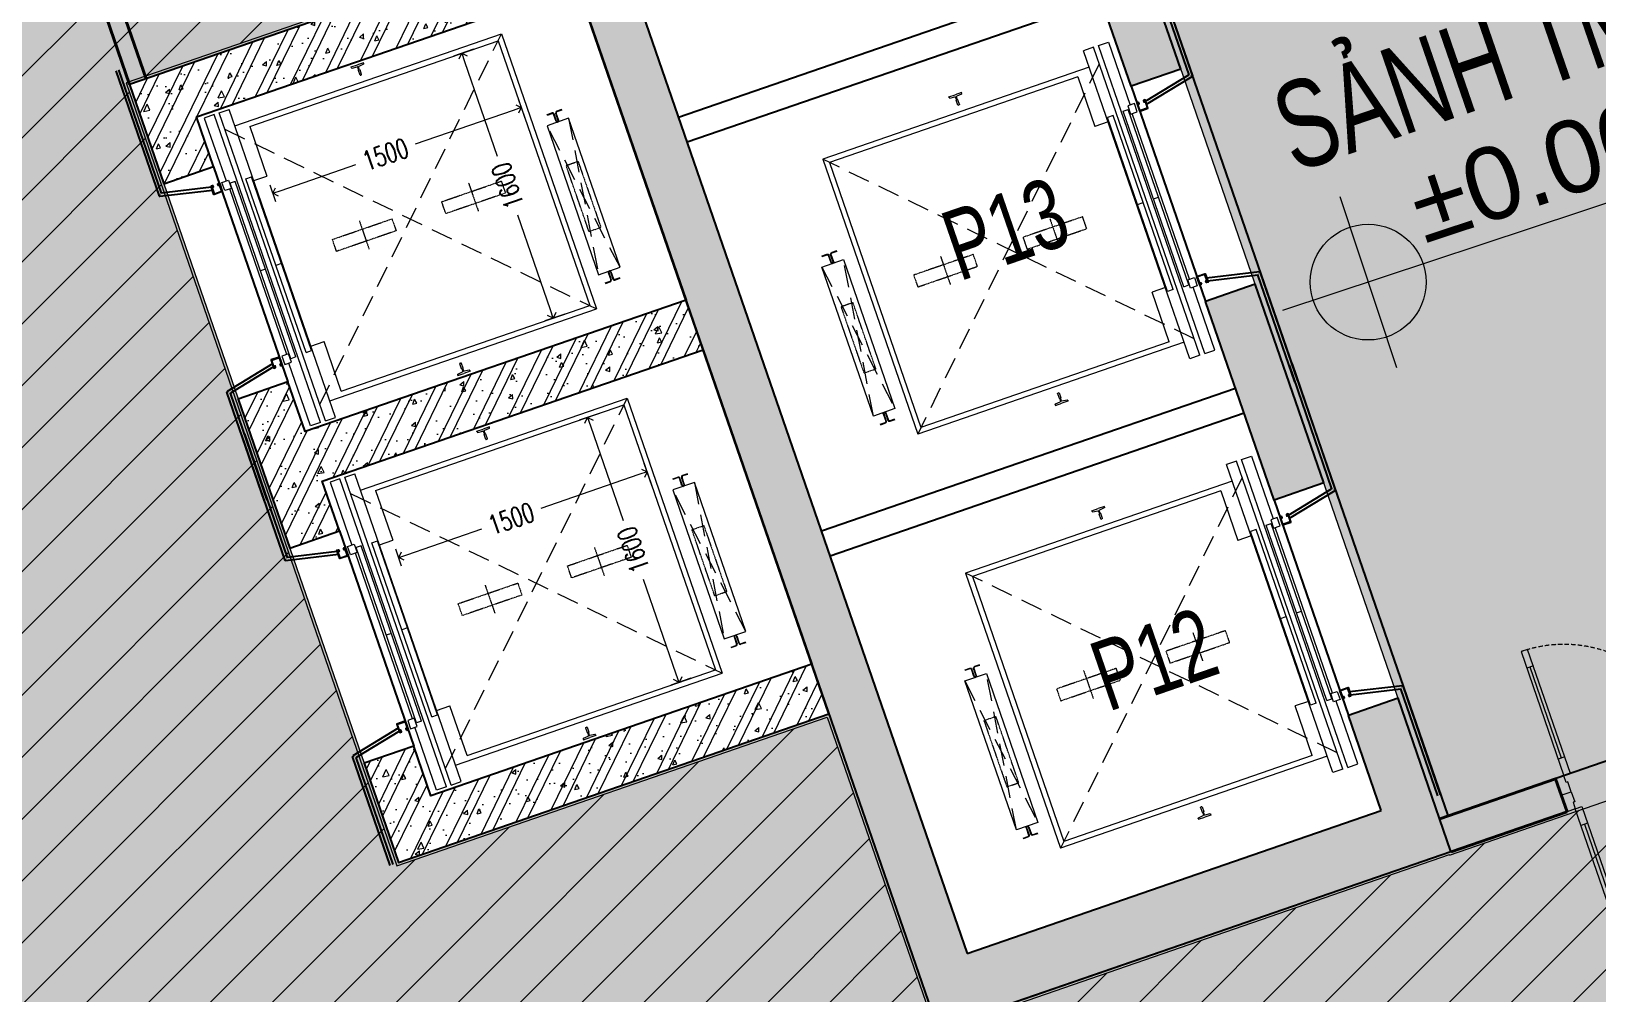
# Model space of a CAD drawing. Header units: millimetres. Extents: x -11451263 to 11578383104, y -507 to 1450429.
# Drawn here: x 11420251 to 11429186, y 1050899 to 1056389 of the extents above; entities that cross this region are included whole.
import ezdxf
from ezdxf.enums import TextEntityAlignment as Align

# ---------------------------------------------------------------- set-up
doc = ezdxf.new("R2010")
doc.units = ezdxf.units.MM
doc.header["$MEASUREMENT"] = 0
for name, pattern in [('DASH2-1', [3, 2, -1]), ('xref.asix of  podium$0$xref.asix of  podium$0$Xref_ST_MBDV Cot vach 30.7.2022$0$CENTERX2', [4, 2.5, -0.5, 0.5, -0.5]), ('xref.asix of  podium$0$xref.asix of  podium$0$Xref_ST_MBDV Cot vach 30.7.2022$0$HIDDEN', [0.375, 0.25, -0.125]), ('xref.asix of  podium$0$xref.asix of  podium$0$Xref_ST_MBDV Cot vach 30.7.2022$0$PHANTOMX2', [5, 2.5, -0.5, 0.5, -0.5, 0.5, -0.5]), ('Xref_ST_MBDV Cot vach 30.7.2022$0$CENTERX2', [4, 2.5, -0.5, 0.5, -0.5]), ('Xref_ST_MBDV Cot vach 30.7.2022$0$HIDDEN', [0.375, 0.25, -0.125]), ('Xref_ST_MBDV Cot vach 30.7.2022$0$HIDDEN2', [0.1875, 0.125, -0.0625]), ('Xref_ST_MBDV Cot vach 30.7.2022$0$PHANTOMX2', [5, 2.5, -0.5, 0.5, -0.5, 0.5, -0.5])]:
    doc.linetypes.add(name, pattern=pattern)
doc.layers.get('0').update_dxf_attribs({"linetype": 'CONTINUOUS', "lineweight": 13})
doc.layers.get('Defpoints').update_dxf_attribs({"color": 5, "linetype": 'CONTINUOUS', "lineweight": 13})
for name, color, linetype, lineweight in [('CUA', 37, 'CONTINUOUS', 13), ('DO DIEN TICH THONG THUY', 141, 'CONTINUOUS', 13), ('KT-Chu viet', 255, 'CONTINUOUS', 20), ('KT-Ghi chu', 26, 'CONTINUOUS', 15), ('KT-Kich thuoc', 159, 'CONTINUOUS', 18), ('KT-Net cat', 1, 'CONTINUOUS', 40), ('KT-Net thay', 7, 'CONTINUOUS', 25), ('KT-Net to mau', 159, 'CONTINUOUS', 18), ('KT-Vat lieu', 250, 'CONTINUOUS', 9), ('xref.asix of  podium$0$xref.asix of  podium$0$Xref_ST_MBDV Cot vach 30.7.2022$0$KT-Noi that', 36, 'CONTINUOUS', 9), ('Xref_ST_MBDV Cot vach 30.7.2022$0$KT-Noi that', 36, 'CONTINUOUS', 9)]:
    doc.layers.add(name, color=color, linetype=linetype, lineweight=lineweight)
for name, color, linetype in [('KT-Net cot vach', 6, 'CONTINUOUS'), ('KT-Text', 7, 'CONTINUOUS'), ('TNG', 50, 'CONTINUOUS'), ('xref.asix of  podium$0$xref.asix of  podium$0$Xref_ST_MBDV Cot vach 30.7.2022$0$KT-Net manh', 139, 'CONTINUOUS'), ('Xref_ST_MBDV Cot vach 30.7.2022$0$KT-Net manh', 139, 'CONTINUOUS')]:
    doc.layers.add(name, color=color, linetype=linetype)
doc.styles.add('font unicode ccu', font='arial.ttf')
doc.styles.add('Xref_ST_MBDV Cot vach 30.7.2022$0$Arial', font='arial.ttf', dxfattribs={"width": 0.7})
doc.styles.add('Xref_ST_MBDV Cot vach 30.7.2022$0$DIM', font='vnsimli.shx', dxfattribs={"width": 0.7})
doc.dimstyles.new('Xref_ST_MBDV Cot vach 30.7.2022$0$CCU 1-100 A1', dxfattribs={"dimscale": 100, "dimtxt": 2.2, "dimasz": 1, "dimexe": 1, "dimexo": 0, "dimgap": 1, "dimtad": 1, "dimdec": 0, "dimdsep": 46, "dimtxsty": 'Xref_ST_MBDV Cot vach 30.7.2022$0$DIM', "dimblk1": 'Xref_ST_MBDV Cot vach 30.7.2022$0$_ARCHTICK', "dimblk2": 'Xref_ST_MBDV Cot vach 30.7.2022$0$_ARCHTICK', "dimsah": 1, "dimcen": 0, "dimdle": 1, "dimclrd": 256, "dimclre": 256, "dimclrt": 31, "dimadec": 0, "dimazin": 0, "dimtfac": 1, "dimtdec": 0, "dimtix": 1, "dimtmove": 2, "dimatfit": 3, "dimldrblk": 'Xref_ST_MBDV Cot vach 30.7.2022$0$_ARCHTICK', "dimfxl": 0, "dimtolj": 1, "dimarcsym": 0})

# ---------------------------------------------------------------- blocks, each defined once
blk = doc.blocks.new('Xref_ST_MBDV Cot vach 30.7.2022$0$_Open90')
at = {"color": 0, "linetype": 'ByBlock', "lineweight": -2}
for p, q in [((0, 0), (-1, 0)), ((-0.5, 0.5), (0, 0)), ((0, 0), (-0.5, -0.5))]:
    blk.add_line(p, q, dxfattribs=at)
blk = doc.blocks.new('*D27')
at = {"layer": 'Defpoints', "color": 5, "transparency": 16777216}
for p, q in [((-2230, 1494.3), (-2230, 1595.8)), ((-2180, 1545.8), (-1728.4, 1545.8)), ((-780, 1545.8), (-1371.8, 1545.8)), ((-730, 1457.2), (-730, 1595.8))]:
    blk.add_line(p, q, dxfattribs=at)
at = {"layer": 'Defpoints', "color": 0, "transparency": 16777216}
for p in [(-2230, 1545.8), (-2230, 1494.3), (-730, 1457.2)]:
    blk.add_point(p, dxfattribs=at)
at = {"layer": 'Defpoints', "color": 5, "transparency": 16777216, "xscale": 50, "yscale": 50, "zscale": 50, "rotation": 180}
blk.add_blockref('Xref_ST_MBDV Cot vach 30.7.2022$0$_Open90', (-2230, 1545.8), dxfattribs=at)
at = {"layer": 'Defpoints', "color": 5, "transparency": 16777216, "xscale": 50, "yscale": 50, "zscale": 50}
blk.add_blockref('Xref_ST_MBDV Cot vach 30.7.2022$0$_Open90', (-730, 1545.8), dxfattribs=at)
at = {"layer": 'Defpoints', "color": 5, "transparency": 16777216, "insert": (-1550.1, 1545.8), "char_height": 110, "attachment_point": 5, "style": 'Xref_ST_MBDV Cot vach 30.7.2022$0$DIM'}
blk.add_mtext('\\A1;1500', dxfattribs=at)
blk = doc.blocks.new('Xref_ST_MBDV Cot vach 30.7.2022$0$_ARCHTICK')
at = {"color": 0, "linetype": 'ByBlock', "const_width": 0.15}
blk.add_lwpolyline([(-0.5, -0.5), (0.5, 0.5)], dxfattribs=at)
blk = doc.blocks.new('*D28')
at = {"layer": 'Defpoints', "color": 5, "transparency": 16777216}
for p, q in [((-879.1, 1950), (-1000.2, 1950)), ((-950.2, 1900), (-950.2, 1328.3)), ((-950.2, 400), (-950.2, 971.7)), ((-879.1, 350), (-1000.2, 350))]:
    blk.add_line(p, q, dxfattribs=at)
at = {"layer": 'Defpoints', "color": 0, "transparency": 16777216}
for p in [(-879.1, 1950), (-950.2, 350), (-879.1, 350)]:
    blk.add_point(p, dxfattribs=at)
at = {"layer": 'Defpoints', "color": 5, "transparency": 16777216, "xscale": 50, "yscale": 50, "zscale": 50}
for p, rotation in [((-950.2, 1950), 90), ((-950.2, 350), 270)]:
    blk.add_blockref('Xref_ST_MBDV Cot vach 30.7.2022$0$_Open90', p, dxfattribs=dict(at, rotation=rotation))
at = {"layer": 'Defpoints', "color": 5, "transparency": 16777216, "insert": (-950.2, 1150), "char_height": 110, "attachment_point": 5, "rotation": 90, "style": 'Xref_ST_MBDV Cot vach 30.7.2022$0$DIM'}
blk.add_mtext('\\A1;1600', dxfattribs=at)
blk = doc.blocks.new('CAODOSAN')
at = {"layer": 'KT-Ghi chu'}
h = blk.add_hatch(color=256, dxfattribs=at)
edge = h.paths.add_edge_path()
edge.add_ellipse((285.7, 0), major_axis=(129.9, 129.9), ratio=1, start_angle=45, end_angle=135)
edge.add_line((102, 0), (285.7, 0))
edge.add_line((285.7, 0), (285.7, 183.7))
h = blk.add_hatch(color=256, dxfattribs=at)
edge = h.paths.add_edge_path()
edge.add_ellipse((285.7, 0), major_axis=(129.9, 129.9), ratio=1, start_angle=225, end_angle=315)
edge.add_line((469.3, 0), (285.7, 0))
edge.add_line((285.7, 0), (285.7, -183.7))
for p, q in [((285.7, 285.7), (285.7, -285.7)), ((1407, 0), (0, 0))]:
    blk.add_line(p, q, dxfattribs=at)
blk.add_circle((285.7, 0), 183.7, dxfattribs=at)
at = {"style": 'font unicode ccu'}
for tag, p in [('FL', (493.5, 59.4)), ('SL', (489.8, -291.6))]:
    blk.add_attdef(tag, p, '', height=230, dxfattribs=at)
blk = doc.blocks.new('xref.asix of  podium$0$xref.asix of  podium$0$Xref_ST_MBDV Cot vach 30.7.2022$0$TM 1000kg')
at = {"layer": 'xref.asix of  podium$0$xref.asix of  podium$0$Xref_ST_MBDV Cot vach 30.7.2022$0$KT-Net manh'}
for p, q in [((-2850, 2500), (-2850, 1742.2)), ((-2832, 2500), (-2832, 1754.4)), ((-2500, 1800), (-2500, 500)), ((-2850, 1742.2), (-2847, 1742.2)), ((-2847, 1742.2), (-2847, 1739.2)), ((-2550, 1674.2), (-2847, 1739.2)), ((-2550, 1692.7), (-2832, 1754.4)), ((-2550, 625.8), (-2847, 560.8)), ((-2850, 557.8), (-2847, 557.8)), ((-2850, -100), (-2850, 557.8)), ((-2847, 557.8), (-2847, 560.8)), ((-2550, 607.3), (-2832, 545.6)), ((-2832, -100), (-2832, 545.6))]:
    blk.add_line(p, q, dxfattribs=at)
at = {"layer": 'xref.asix of  podium$0$xref.asix of  podium$0$Xref_ST_MBDV Cot vach 30.7.2022$0$KT-Net manh', "const_width": 2}
for points in [[(-2847, 1742.2), (-2832, 1754.4)], [(-2847, 557.8), (-2832, 545.6)]]:
    blk.add_lwpolyline(points, dxfattribs=at)
at = {"layer": 'xref.asix of  podium$0$xref.asix of  podium$0$Xref_ST_MBDV Cot vach 30.7.2022$0$KT-Net manh', "ltscale": 2}
for points in [[(-2510, 1700), (-2500, 1700), (-2500, 1650), (-2550, 1650), (-2550, 1700), (-2540, 1700), (-2540, 1690), (-2541.6, 1690), (-2541.6, 1698.4), (-2548.4, 1698.4), (-2548.4, 1651.6), (-2501.6, 1651.6), (-2501.6, 1698.4), (-2508.4, 1698.4), (-2508.4, 1690), (-2510, 1690)], [(-2510, 600), (-2500, 600), (-2500, 650), (-2550, 650), (-2550, 600), (-2540, 600), (-2540, 610), (-2541.6, 610), (-2541.6, 601.6), (-2548.4, 601.6), (-2548.4, 648.4), (-2501.6, 648.4), (-2501.6, 601.6), (-2508.4, 601.6), (-2508.4, 610), (-2510, 610)]]:
    blk.add_lwpolyline(points, close=True, dxfattribs=at)
at = {"layer": 'xref.asix of  podium$0$xref.asix of  podium$0$Xref_ST_MBDV Cot vach 30.7.2022$0$KT-Noi that', "linetype": 'Continuous', "ltscale": 2}
for p, q in [((-2460, 2080), (-2460, 1700)), ((-2400, 2080), (-2460, 2080)), ((-2400, 220), (-2400, 2080)), ((-2370, 220), (-2370, 2080)), ((-2370, 2080), (-2310, 2080)), ((-2310, 220), (-2310, 2080)), ((-2310, 1981), (-700, 1981)), ((-700, 1981), (-700, 319)), ((-2230, 1950), (-730, 1950)), ((-2230, 1950), (-2230, 1650)), ((-730, 1950), (-730, 350)), ((-2455, 650), (-2455, 1650)), ((-2441.3, 620), (-2441.3, 1680)), ((-2411, 1680), (-2441.3, 1680)), ((-2411, 620), (-2411, 1680)), ((-2348, 625), (-2348, 1675)), ((-2348, 1675), (-2314, 1675)), ((-2314, 625), (-2314, 1675)), ((-2310, 1650), (-2230, 1650)), ((-2411, 1150), (-2441.3, 1150)), ((-2314, 1150), (-2348, 1150)), ((-2310, 650), (-2230, 650)), ((-2230, 350), (-2230, 650)), ((-2460, 220), (-2460, 600)), ((-2411, 620), (-2441.3, 620)), ((-2348, 625), (-2314, 625)), ((-2310, 319), (-700, 319)), ((-2230, 350), (-730, 350)), ((-2400, 220), (-2460, 220)), ((-2370, 220), (-2310, 220))]:
    blk.add_line(p, q, dxfattribs=at)
at = {"layer": 'xref.asix of  podium$0$xref.asix of  podium$0$Xref_ST_MBDV Cot vach 30.7.2022$0$KT-Noi that', "linetype": 'Continuous'}
for p, q in [((-1572.5, 2077), (-1572.5, 2082)), ((-1572.5, 2082), (-1535, 2082)), ((-1569.5, 2074), (-1540.1, 2070.9)), ((-1537.1, 2054.1), (-1537.1, 2067.9)), ((-1497.5, 2082), (-1535, 2082)), ((-1532.9, 2054.1), (-1532.9, 2067.9)), ((-1500.5, 2074), (-1529.9, 2070.9)), ((-1497.5, 2077), (-1497.5, 2082)), ((-1540, 2021), (-1540, 2050)), ((-1539, 2020), (-1535, 2020)), ((-1531, 2020), (-1535, 2020)), ((-1530, 2021), (-1530, 2050)), ((-603.5, 1460), (-574.4, 1460)), ((-603.5, 1456.8), (-603.5, 1460)), ((-603.5, 1456.8), (-574.4, 1456.8)), ((-568.2, 1406.2), (-568.2, 1450.6)), ((-565, 1406.2), (-565, 1450.6)), ((-555, 1406.2), (-555, 1450.6)), ((-551.8, 1406.2), (-551.8, 1450.6)), ((-516.5, 1460), (-545.6, 1460)), ((-516.5, 1456.8), (-545.6, 1456.8)), ((-516.5, 1456.8), (-516.5, 1460)), ((-558, 1403.2), (-562, 1403.2)), ((-558, 1400), (-562, 1400)), ((-568.2, 493.8), (-568.2, 449.4)), ((-565, 493.8), (-565, 449.4)), ((-558, 500), (-562, 500)), ((-558, 496.8), (-562, 496.8)), ((-555, 493.8), (-555, 449.4)), ((-551.8, 493.8), (-551.8, 449.4)), ((-603.5, 443.2), (-574.4, 443.2)), ((-603.5, 440), (-574.4, 440)), ((-516.5, 443.2), (-545.6, 443.2)), ((-516.5, 440), (-545.6, 440)), ((-1540, 279), (-1540, 250)), ((-1539, 280), (-1535, 280)), ((-1531, 280), (-1535, 280)), ((-1530, 279), (-1530, 250)), ((-1572.5, 223), (-1572.5, 218)), ((-1572.5, 218), (-1535, 218)), ((-1569.5, 226), (-1540.1, 229.1)), ((-1537.1, 245.9), (-1537.1, 232.1)), ((-1497.5, 218), (-1535, 218)), ((-1532.9, 245.9), (-1532.9, 232.1)), ((-1500.5, 226), (-1529.9, 229.1)), ((-1497.5, 223), (-1497.5, 218))]:
    blk.add_line(p, q, dxfattribs=at)
at = {"layer": 'xref.asix of  podium$0$xref.asix of  podium$0$Xref_ST_MBDV Cot vach 30.7.2022$0$KT-Noi that', "linetype": 'xref.asix of  podium$0$xref.asix of  podium$0$Xref_ST_MBDV Cot vach 30.7.2022$0$HIDDEN', "ltscale": 500}
for p, q in [((-2370, 1981), (-700, 319)), ((-2370, 319), (-700, 1981)), ((-495, 1400), (-625, 500)), ((-495, 500), (-625, 1400))]:
    blk.add_line(p, q, dxfattribs=at)
at = {"layer": 'xref.asix of  podium$0$xref.asix of  podium$0$Xref_ST_MBDV Cot vach 30.7.2022$0$KT-Noi that', "linetype": 'xref.asix of  podium$0$xref.asix of  podium$0$Xref_ST_MBDV Cot vach 30.7.2022$0$CENTERX2'}
for p, q in [((-1815, 1236), (-1815, 1066.7)), ((-1155, 1236), (-1155, 1066.7))]:
    blk.add_line(p, q, dxfattribs=at)
at = {"layer": 'xref.asix of  podium$0$xref.asix of  podium$0$Xref_ST_MBDV Cot vach 30.7.2022$0$KT-Noi that', "linetype": 'Continuous', "ltscale": 2}
for points in [[(-2485, 1700), (-2445, 1700), (-2445, 1650), (-2485, 1650)], [(-495, 1400), (-625, 1400), (-625, 500), (-495, 500)], [(-2485, 600), (-2445, 600), (-2445, 650), (-2485, 650)]]:
    blk.add_lwpolyline(points, close=True, dxfattribs=at)
at = {"layer": 'xref.asix of  podium$0$xref.asix of  podium$0$Xref_ST_MBDV Cot vach 30.7.2022$0$KT-Noi that', "linetype": 'xref.asix of  podium$0$xref.asix of  podium$0$Xref_ST_MBDV Cot vach 30.7.2022$0$PHANTOMX2'}
for points in [[(-1635, 1186), (-1635, 1114), (-1995, 1114), (-1995, 1186)], [(-975, 1186), (-975, 1114), (-1335, 1114), (-1335, 1186)], [(-524, 1150), (-524, 750), (-596, 750), (-596, 1150)]]:
    blk.add_lwpolyline(points, close=True, dxfattribs=at)
at = {"layer": 'xref.asix of  podium$0$xref.asix of  podium$0$Xref_ST_MBDV Cot vach 30.7.2022$0$KT-Noi that', "linetype": 'Continuous'}
for centre, radius, start, end in [((-1569.5, 2077), 3, 180, 270), ((-1540.1, 2067.9), 3, 0, 90), ((-1529.9, 2067.9), 3, 90, 180), ((-1500.5, 2077), 3, 270, 0), ((-1542.3, 2054.7), 5.25, 295.66972, 353.31728), ((-1539, 2021), 1, 180, 270), ((-1527.7, 2054.7), 5.25, 186.68272, 244.33028), ((-1531, 2021), 1, 270, 0), ((-574.4, 1450.6), 9.4, 0, 90), ((-574.4, 1450.6), 6.2, 0, 90), ((-545.6, 1450.6), 9.4, 90, 180), ((-545.6, 1450.6), 6.2, 90, 180), ((-562, 1406.2), 6.2, 180, 270), ((-562, 1406.2), 3, 180, 270), ((-558, 1406.2), 3, 270, 0), ((-558, 1406.2), 6.2, 270, 0), ((-574.4, 449.4), 6.2, 270, 0), ((-574.4, 449.4), 9.4, 270, 0), ((-562, 493.8), 6.2, 90, 180), ((-562, 493.8), 3, 90, 180), ((-558, 493.8), 6.2, 0, 90), ((-558, 493.8), 3, 0, 90), ((-545.6, 449.4), 9.4, 180, 270), ((-545.6, 449.4), 6.2, 180, 270), ((-1539, 279), 1, 90, 180), ((-1531, 279), 1, 0, 90), ((-1569.5, 223), 3, 90, 180), ((-1540.1, 232.1), 3, 270, 0), ((-1542.3, 245.3), 5.25, 6.68272, 64.33028), ((-1527.7, 245.3), 5.25, 115.66972, 173.31728), ((-1529.9, 232.1), 3, 180, 270), ((-1500.5, 223), 3, 0, 90)]:
    blk.add_arc(centre, radius, start, end, dxfattribs=at)
blk = doc.blocks.new('*U323')
for p, q in [((-71.8, -113.8), (-82.6, -75.3)), ((-77.2, -94.6), (-606.5, -244.1)), ((-601, -263.4), (-611.9, -224.9)), ((319.8, -1499.5), (-209.5, -1649.1)), ((314.4, -1480.3), (325.3, -1518.8)), ((-214.9, -1629.9), (-204, -1668.3))]:
    blk.add_line(p, q)
for points in [[(96.2, 27.2), (112.5, -30.5), (54.8, -46.9), (52.1, -37.2), (13.6, -48.1), (0, 0)], [(13.6, -48.1), (24.5, -86.6), (-697.3, -290.6), (-708.1, -252.1)], [(421.5, -1491.6), (410.6, -1453.1), (-311.1, -1657), (-300.3, -1695.5)], [(531.3, -1512.5), (515, -1454.8), (457.3, -1471.1), (460, -1480.7), (421.5, -1491.6), (435.1, -1539.7)]]:
    blk.add_lwpolyline(points, close=True)
at = {"linetype": 'Xref_ST_MBDV Cot vach 30.7.2022$0$HIDDEN2', "ltscale": 200}
for centre, start, end in [((13.6, -48.1), 195.77882, 285.77878), ((421.5, -1491.6), 105.77878, 195.77874)]:
    blk.add_arc(centre, 750, start, end, dxfattribs=at)
blk = doc.blocks.new('WWW')
at = {"layer": 'Defpoints', "linetype": 'DASH2-1', "lineweight": 13, "ltscale": 1000, "flags": 128}
blk.add_lwpolyline([(11429816.8, 1022160.1), (11450185.5, 1019986.4), (11488615.7, 1021167.3), (11491469.2, 1024811.4), (11462655.8, 1159053.9), (11457975.3, 1176930.9), (11455626, 1177744.9), (11446686.2, 1170981.4), (11423166.6, 1153069.9), (11399484.1, 1135982.7, 0.684877), (11429816.8, 1022160.1)], format="xyb", dxfattribs=at)
blk = doc.blocks.new('jghhjkghjkgj')
at = {"true_color": 0x93e6c6}
h = blk.add_hatch(color=111, dxfattribs=at)
h.dxf.hatch_style = 1
edge = h.paths.add_edge_path()
edge.add_line((11420665.3, 1047209.9), (11420627, 1046737))
edge.add_line((11420627, 1046737), (11420555.1, 1045834.3))
edge.add_arc((11420539.2, 1034072.5), 11761.8, 28.67493, 89.9224, ccw=False)
edge.add_line((11430858.4, 1039716.3), (11431846.4, 1040058.6))
edge.add_line((11431846.4, 1040058.6), (11442618.1, 1043790.9))
edge.add_line((11442618.1, 1043790.9), (11443599, 1044106.1))
edge.add_line((11443599, 1044106.1), (11445650.2, 1044814.3))
edge.add_line((11445650.2, 1044814.3), (11445924.4, 1044019.8))
edge.add_line((11445924.4, 1044019.8), (11449043.7, 1045096.7))
edge.add_line((11449043.7, 1045096.7), (11449908.5, 1042591.9))
edge.add_line((11449908.5, 1042591.9), (11449435.9, 1042428.7))
edge.add_line((11449435.9, 1042428.7), (11450046.8, 1040659.3))
edge.add_line((11450046.8, 1040659.3), (11451833.1, 1040659.3))
edge.add_line((11451833.1, 1040659.3), (11451833.1, 1032959.3))
edge.add_line((11451833.1, 1032959.3), (11454833.1, 1032959.3))
edge.add_line((11454833.1, 1032959.3), (11454833.1, 1043459.3))
edge.add_line((11454833.1, 1043459.3), (11457983.1, 1043459.3))
edge.add_line((11457983.1, 1043459.3), (11457983.1, 1045159.3))
edge.add_line((11457983.1, 1045159.3), (11454935.6, 1045159.3))
edge.add_arc((11455108.6, 1049735.2), 4579.1, 202.82978, 267.83441, ccw=False)
edge.add_line((11450888.3, 1047958.5), (11447601.1, 1057460.1))
edge.add_line((11447601.1, 1057460.1), (11441999.3, 1055526.1))
edge.add_line((11441999.3, 1055526.1), (11438932.1, 1054467.2))
edge.add_line((11438932.1, 1054467.2), (11431464.7, 1051889.1))
edge.add_line((11431464.7, 1051889.1), (11428612.2, 1060150.5))
edge.add_line((11428612.2, 1060150.5), (11425776.7, 1059171.5))
edge.add_line((11425776.7, 1059171.5), (11428353.9, 1051706.6))
edge.add_line((11428353.9, 1051706.6), (11425423.6, 1050694.9))
edge.add_line((11425423.6, 1050694.9), (11422485.4, 1049673.5))
edge.add_arc((11423650.2, 1046908.9), 3000, 112.8468, 174.24151)
at = {"true_color": 0x94cce1}
h = blk.add_hatch(color=151, dxfattribs=at)
h.dxf.hatch_style = 1
edge = h.paths.add_edge_path()
edge.add_line((11413085.8, 1054792.9), (11422845.5, 1058162.4))
edge.add_line((11422845.5, 1058162.4), (11423269.8, 1056933.6))
edge.add_line((11423269.8, 1056933.6), (11420812.1, 1056085.1))
edge.add_line((11420812.1, 1056085.1), (11422345.9, 1051642.4))
edge.add_line((11422345.9, 1051642.4), (11424803.6, 1052490.9))
edge.add_line((11424803.6, 1052490.9), (11425407.3, 1050742.2))
edge.add_line((11425407.3, 1050742.2), (11422654.9, 1049791.9))
edge.add_arc((11423658.4, 1046897.8), 3063.1, 109.1241, 178.41293)
edge.add_line((11420596.4, 1046982.6), (11420505, 1045834.3))
edge.add_arc((11420539.2, 1034072.5), 11761.8, 90.16676, 114.30777)
edge.add_line((11415697.6, 1044791.6), (11415444.5, 1044704.2))
edge.add_line((11415444.5, 1044704.2), (11415148.8, 1045560.7))
edge.add_line((11415148.8, 1045560.7), (11415302.7, 1045613.8))
edge.add_line((11415302.7, 1045613.8), (11414584.8, 1047693.4))
edge.add_line((11414584.8, 1047693.4), (11414963.2, 1047824))
edge.add_line((11414963.2, 1047824), (11413639.5, 1051810.3))
edge.add_line((11413639.5, 1051810.3), (11414064.8, 1051957.1))
edge.add_line((11414064.8, 1051957.1), (11413085.8, 1054792.9))
at = {"elevation": 0}
blk.add_lwpolyline([(11454935.6, 1045159.3, -0.291495), (11450888.3, 1047958.5), (11447601.1, 1057460.1), (11441999.3, 1055526.1), (11438932.1, 1054467.2), (11431464.7, 1051889.1), (11428612.2, 1060150.5), (11425776.7, 1059171.5), (11428353.9, 1051706.6), (11425423.6, 1050694.9), (11422485.4, 1049673.5, 0.274482), (11420665.3, 1047209.9), (11420627, 1046737), (11420555.1, 1045834.3, -0.273792), (11430858.4, 1039716.3)], format="xyb", dxfattribs=at)
blk.add_lwpolyline([(11413085.8, 1054792.9), (11422845.5, 1058162.4), (11423269.8, 1056933.6), (11420812.1, 1056085.1), (11422345.9, 1051642.4), (11424803.6, 1052490.9), (11425407.3, 1050742.2), (11422654.9, 1049791.9, 0.311891), (11420596.4, 1046982.6), (11420505, 1045834.3, 0.105726), (11415697.6, 1044791.6), (11415444.5, 1044704.2), (11415148.8, 1045560.7), (11415302.7, 1045613.8), (11414584.8, 1047693.4), (11414963.2, 1047824), (11413639.5, 1051810.3), (11414064.8, 1051957.1)], format="xyb", close=True, dxfattribs=at)
blk = doc.blocks.new('Xref_ST_MBDV Cot vach 30.7.2022$0$TM 1000kg')
at = {"layer": 'Xref_ST_MBDV Cot vach 30.7.2022$0$KT-Net manh'}
for p, q in [((-2850, 2500), (-2850, 1742.2)), ((-2832, 2500), (-2832, 1754.4)), ((-2500, 1800), (-2500, 500)), ((-2850, 1742.2), (-2847, 1742.2)), ((-2847, 1742.2), (-2847, 1739.2)), ((-2550, 1674.2), (-2847, 1739.2)), ((-2550, 1692.7), (-2832, 1754.4)), ((-2550, 625.8), (-2847, 560.8)), ((-2850, 557.8), (-2847, 557.8)), ((-2850, -100), (-2850, 557.8)), ((-2847, 557.8), (-2847, 560.8)), ((-2550, 607.3), (-2832, 545.6)), ((-2832, -100), (-2832, 545.6))]:
    blk.add_line(p, q, dxfattribs=at)
at = {"layer": 'Xref_ST_MBDV Cot vach 30.7.2022$0$KT-Net manh', "const_width": 2}
for points in [[(-2847, 1742.2), (-2832, 1754.4)], [(-2847, 557.8), (-2832, 545.6)]]:
    blk.add_lwpolyline(points, dxfattribs=at)
at = {"layer": 'Xref_ST_MBDV Cot vach 30.7.2022$0$KT-Net manh', "ltscale": 2}
for points in [[(-2510, 1700), (-2500, 1700), (-2500, 1650), (-2550, 1650), (-2550, 1700), (-2540, 1700), (-2540, 1690), (-2541.6, 1690), (-2541.6, 1698.4), (-2548.4, 1698.4), (-2548.4, 1651.6), (-2501.6, 1651.6), (-2501.6, 1698.4), (-2508.4, 1698.4), (-2508.4, 1690), (-2510, 1690)], [(-2510, 600), (-2500, 600), (-2500, 650), (-2550, 650), (-2550, 600), (-2540, 600), (-2540, 610), (-2541.6, 610), (-2541.6, 601.6), (-2548.4, 601.6), (-2548.4, 648.4), (-2501.6, 648.4), (-2501.6, 601.6), (-2508.4, 601.6), (-2508.4, 610), (-2510, 610)]]:
    blk.add_lwpolyline(points, close=True, dxfattribs=at)
at = {"layer": 'Xref_ST_MBDV Cot vach 30.7.2022$0$KT-Noi that', "linetype": 'Continuous', "ltscale": 2}
for p, q in [((-2460, 2080), (-2460, 1700)), ((-2400, 2080), (-2460, 2080)), ((-2400, 220), (-2400, 2080)), ((-2370, 220), (-2370, 2080)), ((-2370, 2080), (-2310, 2080)), ((-2310, 220), (-2310, 2080)), ((-2310, 1981), (-700, 1981)), ((-700, 1981), (-700, 319)), ((-2230, 1950), (-730, 1950)), ((-2230, 1950), (-2230, 1650)), ((-730, 1950), (-730, 350)), ((-2455, 650), (-2455, 1650)), ((-2441.3, 620), (-2441.3, 1680)), ((-2411, 1680), (-2441.3, 1680)), ((-2411, 620), (-2411, 1680)), ((-2348, 625), (-2348, 1675)), ((-2348, 1675), (-2314, 1675)), ((-2314, 625), (-2314, 1675)), ((-2310, 1650), (-2230, 1650)), ((-2411, 1150), (-2441.3, 1150)), ((-2314, 1150), (-2348, 1150)), ((-2310, 650), (-2230, 650)), ((-2230, 350), (-2230, 650)), ((-2460, 220), (-2460, 600)), ((-2411, 620), (-2441.3, 620)), ((-2348, 625), (-2314, 625)), ((-2310, 319), (-700, 319)), ((-2230, 350), (-730, 350)), ((-2400, 220), (-2460, 220)), ((-2370, 220), (-2310, 220))]:
    blk.add_line(p, q, dxfattribs=at)
at = {"layer": 'Xref_ST_MBDV Cot vach 30.7.2022$0$KT-Noi that', "linetype": 'Continuous'}
for p, q in [((-1572.5, 2077), (-1572.5, 2082)), ((-1572.5, 2082), (-1535, 2082)), ((-1569.5, 2074), (-1540.1, 2070.9)), ((-1537.1, 2054.1), (-1537.1, 2067.9)), ((-1497.5, 2082), (-1535, 2082)), ((-1532.9, 2054.1), (-1532.9, 2067.9)), ((-1500.5, 2074), (-1529.9, 2070.9)), ((-1497.5, 2077), (-1497.5, 2082)), ((-1540, 2021), (-1540, 2050)), ((-1539, 2020), (-1535, 2020)), ((-1531, 2020), (-1535, 2020)), ((-1530, 2021), (-1530, 2050)), ((-603.5, 1460), (-574.4, 1460)), ((-603.5, 1456.8), (-603.5, 1460)), ((-603.5, 1456.8), (-574.4, 1456.8)), ((-568.2, 1406.2), (-568.2, 1450.6)), ((-565, 1406.2), (-565, 1450.6)), ((-555, 1406.2), (-555, 1450.6)), ((-551.8, 1406.2), (-551.8, 1450.6)), ((-516.5, 1460), (-545.6, 1460)), ((-516.5, 1456.8), (-545.6, 1456.8)), ((-516.5, 1456.8), (-516.5, 1460)), ((-558, 1403.2), (-562, 1403.2)), ((-558, 1400), (-562, 1400)), ((-568.2, 493.8), (-568.2, 449.4)), ((-565, 493.8), (-565, 449.4)), ((-558, 500), (-562, 500)), ((-558, 496.8), (-562, 496.8)), ((-555, 493.8), (-555, 449.4)), ((-551.8, 493.8), (-551.8, 449.4)), ((-603.5, 443.2), (-574.4, 443.2)), ((-603.5, 440), (-574.4, 440)), ((-516.5, 443.2), (-545.6, 443.2)), ((-516.5, 440), (-545.6, 440)), ((-1540, 279), (-1540, 250)), ((-1539, 280), (-1535, 280)), ((-1531, 280), (-1535, 280)), ((-1530, 279), (-1530, 250)), ((-1572.5, 223), (-1572.5, 218)), ((-1572.5, 218), (-1535, 218)), ((-1569.5, 226), (-1540.1, 229.1)), ((-1537.1, 245.9), (-1537.1, 232.1)), ((-1497.5, 218), (-1535, 218)), ((-1532.9, 245.9), (-1532.9, 232.1)), ((-1500.5, 226), (-1529.9, 229.1)), ((-1497.5, 223), (-1497.5, 218))]:
    blk.add_line(p, q, dxfattribs=at)
at = {"layer": 'Xref_ST_MBDV Cot vach 30.7.2022$0$KT-Noi that', "linetype": 'Xref_ST_MBDV Cot vach 30.7.2022$0$HIDDEN', "ltscale": 500}
for p, q in [((-2370, 1981), (-700, 319)), ((-2370, 319), (-700, 1981)), ((-495, 1400), (-625, 500)), ((-495, 500), (-625, 1400))]:
    blk.add_line(p, q, dxfattribs=at)
at = {"layer": 'Xref_ST_MBDV Cot vach 30.7.2022$0$KT-Noi that', "linetype": 'Xref_ST_MBDV Cot vach 30.7.2022$0$CENTERX2'}
for p, q in [((-1815, 1236), (-1815, 1066.7)), ((-1155, 1236), (-1155, 1066.7))]:
    blk.add_line(p, q, dxfattribs=at)
at = {"layer": 'Xref_ST_MBDV Cot vach 30.7.2022$0$KT-Noi that', "linetype": 'Continuous', "ltscale": 2}
for points in [[(-2485, 1700), (-2445, 1700), (-2445, 1650), (-2485, 1650)], [(-495, 1400), (-625, 1400), (-625, 500), (-495, 500)], [(-2485, 600), (-2445, 600), (-2445, 650), (-2485, 650)]]:
    blk.add_lwpolyline(points, close=True, dxfattribs=at)
at = {"layer": 'Xref_ST_MBDV Cot vach 30.7.2022$0$KT-Noi that', "linetype": 'Xref_ST_MBDV Cot vach 30.7.2022$0$PHANTOMX2'}
for points in [[(-1635, 1186), (-1635, 1114), (-1995, 1114), (-1995, 1186)], [(-975, 1186), (-975, 1114), (-1335, 1114), (-1335, 1186)], [(-524, 1150), (-524, 750), (-596, 750), (-596, 1150)]]:
    blk.add_lwpolyline(points, close=True, dxfattribs=at)
at = {"layer": 'Xref_ST_MBDV Cot vach 30.7.2022$0$KT-Noi that', "linetype": 'Continuous'}
for centre, radius, start, end in [((-1569.5, 2077), 3, 180, 270), ((-1540.1, 2067.9), 3, 0, 90), ((-1529.9, 2067.9), 3, 90, 180), ((-1500.5, 2077), 3, 270, 0), ((-1542.3, 2054.7), 5.25, 295.66972, 353.31728), ((-1539, 2021), 1, 180, 270), ((-1527.7, 2054.7), 5.25, 186.68272, 244.33028), ((-1531, 2021), 1, 270, 0), ((-574.4, 1450.6), 9.4, 0, 90), ((-574.4, 1450.6), 6.2, 0, 90), ((-545.6, 1450.6), 9.4, 90, 180), ((-545.6, 1450.6), 6.2, 90, 180), ((-562, 1406.2), 6.2, 180, 270), ((-562, 1406.2), 3, 180, 270), ((-558, 1406.2), 3, 270, 0), ((-558, 1406.2), 6.2, 270, 0), ((-574.4, 449.4), 6.2, 270, 0), ((-574.4, 449.4), 9.4, 270, 0), ((-562, 493.8), 6.2, 90, 180), ((-562, 493.8), 3, 90, 180), ((-558, 493.8), 6.2, 0, 90), ((-558, 493.8), 3, 0, 90), ((-545.6, 449.4), 9.4, 180, 270), ((-545.6, 449.4), 6.2, 180, 270), ((-1539, 279), 1, 90, 180), ((-1531, 279), 1, 0, 90), ((-1569.5, 223), 3, 90, 180), ((-1540.1, 232.1), 3, 270, 0), ((-1542.3, 245.3), 5.25, 6.68272, 64.33028), ((-1527.7, 245.3), 5.25, 115.66972, 173.31728), ((-1529.9, 232.1), 3, 180, 270), ((-1500.5, 223), 3, 0, 90)]:
    blk.add_arc(centre, radius, start, end, dxfattribs=at)
at = {"layer": 'Defpoints', "color": 5}
for base, p1, p2, angle, picture, middle in [((-950.2, 350), (-879.1, 1950), (-879.1, 350), 90, '*D28', (-950.2, 1150)), ((-2230, 1545.8), (-730, 1457.2), (-2230, 1494.3), 180, '*D27', (-1550.1, 1545.8))]:
    dim = blk.add_linear_dim(base=base, p1=p1, p2=p2, angle=angle, dimstyle='Xref_ST_MBDV Cot vach 30.7.2022$0$CCU 1-100 A1', override={"dimscale": 50, "dimblk1": 'Xref_ST_MBDV Cot vach 30.7.2022$0$_Open90', "dimblk2": 'Xref_ST_MBDV Cot vach 30.7.2022$0$_Open90', "dimclrd": 5, "dimclre": 5, "dimclrt": 5, "dimlwd": 65535, "dimlwe": 65535}, dxfattribs=at)
    dim.commit()
    dim.dimension.update_dxf_attribs({"geometry": picture, "text_midpoint": middle, "dimtype": 128})
blk = doc.blocks.new('of lift 2')
at = {"layer": 'Xref_ST_MBDV Cot vach 30.7.2022$0$KT-Noi that', "rotation": 90.0003448535011}
for p in [(186563.8, 28422), (188763.8, 28422)]:
    blk.add_blockref('Xref_ST_MBDV Cot vach 30.7.2022$0$TM 1000kg', p, dxfattribs=at)

msp = doc.modelspace()

# ---------------------------------------------------------------- hatches: boundary and pattern name
at = {"layer": 'DO DIEN TICH THONG THUY'}
h = msp.add_hatch(dxfattribs=at)
h.set_pattern_fill('ANSI31', color=256, scale=2000)
edge = h.paths.add_edge_path()
edge.add_line((11417621.8, 1068404.1), (11418193, 1066778.3))
edge.add_line((11418193, 1066778.3), (11420398.4, 1067539.7))
edge.add_line((11420398.4, 1067539.7), (11421966.1, 1062998.7))
edge.add_line((11421966.1, 1062998.7), (11420737.3, 1062574.4))
edge.add_line((11420737.3, 1062574.4), (11421236.6, 1061128.2))
edge.add_line((11421236.6, 1061128.2), (11422465.4, 1061552.5))
edge.add_line((11422465.4, 1061552.5), (11423481.5, 1058609.4))
edge.add_line((11423481.5, 1058609.4), (11415392.9, 1055816.9))
edge.add_line((11415392.9, 1055816.9), (11411744.8, 1066383.7))
edge.add_line((11411744.8, 1066383.7), (11416370.2, 1067978.3))
edge.add_arc((11424793.2, 1045269.6), 24220.6, 107.22277, 110.35054, ccw=False)
h = msp.add_hatch(dxfattribs=at)
h.set_pattern_fill('ANSI31', color=256, scale=2000)
edge = h.paths.add_edge_path()
edge.add_line((11413104.9, 1054783.6), (11422836.2, 1058143.3))
edge.add_line((11422836.2, 1058143.3), (11423250.7, 1056942.8))
edge.add_line((11423250.7, 1056942.8), (11420793, 1056094.4))
edge.add_line((11420793, 1056094.4), (11422336.6, 1051623.3))
edge.add_line((11422336.6, 1051623.3), (11424794.3, 1052471.8))
edge.add_line((11424794.3, 1052471.8), (11425388.2, 1050751.5))
edge.add_line((11425388.2, 1050751.5), (11422649.9, 1049806.1))
edge.add_arc((11423658.4, 1046897.8), 3078.1, 109.12391, 178.40569)
edge.add_line((11420581.4, 1046983.5), (11420491.1, 1045849.2))
edge.add_arc((11420539.2, 1034072.5), 11776.8, 90.23396, 114.30442)
edge.add_line((11415692.1, 1044805.6), (11415418.6, 1044711.1))
edge.add_line((11415418.6, 1044711.1), (11415132.7, 1045539.2))
edge.add_line((11415132.7, 1045539.2), (11415321.8, 1045604.5))
edge.add_line((11415321.8, 1045604.5), (11414603.8, 1047684.1))
edge.add_line((11414603.8, 1047684.1), (11415171, 1047879.9))
edge.add_line((11415171, 1047879.9), (11413800.3, 1051849.9))
edge.add_line((11413800.3, 1051849.9), (11414083.9, 1051947.8))
edge.add_line((11414083.9, 1051947.8), (11413104.9, 1054783.6))
edge = h.paths.add_edge_path(flags=16)
edge.add_arc((11419775.5, 1049818.2), 1075.7, 0, 360)
h = msp.add_hatch(dxfattribs=at)
h.set_pattern_fill('ANSI31', color=256, scale=2000)
h.paths.add_polyline_path([(11445746.8, 1052596.4), (11446246.1, 1051150.2), (11447692.4, 1051649.5), (11447193.1, 1053095.7)], flags=16)
h.paths.add_polyline_path([(11437097.8, 1049610.3), (11437597.1, 1048164.1), (11439043.3, 1048663.4), (11438544, 1050109.7)], flags=16)
h.paths.add_polyline_path([(11429445, 1046968.2), (11429944.3, 1045522), (11431390.5, 1046021.3), (11430891.2, 1047467.5)], flags=16)
edge = h.paths.add_edge_path()
edge.add_arc((11420539.2, 1034072.5), 11776.8, 29.73095, 89.84349)
edge.add_line((11420571.4, 1045849.3), (11420642, 1046735.8))
edge.add_line((11420642, 1046735.8), (11420680.3, 1047208.5))
edge.add_arc((11423650.2, 1046908.9), 2985, 112.85603, 174.23869, ccw=False)
edge.add_line((11422490.8, 1049659.5), (11425428.5, 1050680.7))
edge.add_line((11425428.5, 1050680.7), (11428345.1, 1051687.7))
edge.add_line((11428345.1, 1051687.7), (11428346, 1051685.2))
edge.add_line((11428346, 1051685.2), (11431181.2, 1052664))
edge.add_line((11431181.2, 1052664), (11431455.4, 1051870))
edge.add_line((11431455.4, 1051870), (11438937, 1054453))
edge.add_line((11438937, 1054453), (11442004.2, 1055512))
edge.add_line((11442004.2, 1055512), (11447591.8, 1057441.1))
edge.add_line((11447591.8, 1057441.1), (11450968.3, 1047681.3))
edge.add_line((11450968.3, 1047681.3), (11440620.1, 1044108.6))
edge.add_line((11440620.1, 1044108.6), (11440440.6, 1044628.5))
edge.add_line((11440440.6, 1044628.5), (11438994.3, 1044129.2))
edge.add_line((11438994.3, 1044129.2), (11439418.6, 1042900.4))
edge.add_line((11439418.6, 1042900.4), (11433208.3, 1040756.3))
edge.add_line((11433208.3, 1040756.3), (11432784, 1041985.1))
edge.add_line((11432784, 1041985.1), (11431337.8, 1041485.8))
edge.add_line((11431337.8, 1041485.8), (11431762, 1040257))
edge.add_line((11431762, 1040257), (11430765.7, 1039913))
at = {"layer": 'KT-Vat lieu'}
h = msp.add_hatch(dxfattribs=at)
h.set_pattern_fill('BTCT', color=256, scale=40)
h.set_pattern_definition([(50, (11491756.15, 1015288.92), (286.9041, -25.10085), [30, -330]), (355, (11491756.15, 1015288.92), (-55.5005, 300.8769), [24, -264]), (100.4514, (11491780.06, 1015286.83), (231.40375, 275.7758), [25.4961, -280.4568]), (46.1842, (11491756.15, 1015368.92), (426.8964, -66.2076), [45, -495]), (96.6356, (11491791.73, 1015363.4), (373.865, 389.6471), [38.2441, -420.6852]), (351.1842, (11491756.15, 1015368.9), (373.8648, 389.6474), [36, -396]), (21, (11491796.15, 1015348.92), (238.7628, -161.04756), [30, -330]), (326, (11491796.15, 1015348.92), (97.3261, 290.06), [24, -264]), (71.4514, (11491816.05, 1015335.5), (336.08905, 129.0122), [25.4961, -280.4568]), (37.5, (11491756.15, 1015288.92), (4.86394, 133.15754), [0, -260.8, 0, -268, 0, -265]), (7.5, (11491756.15, 1015288.92), (105.22781, 157.76468), [0, -152.8, 0, -254.8, 0, -101]), (327.5, (11491666.95, 1015288.92), (213.52897, -9.02195), [0, -100, 0, -312, 0, -414]), (317.5, (11491626.95, 1015288.92), (233.27447, 40.042), [0, -130, 0, -207.2, 0, -294]), (45, (11491756.15, 1015288.92), (-106.06602, 106.06602), []), (45, (11491826.86, 1015288.92), (-106.06602, 106.06602), [])])
h.paths.add_polyline_path([(11434630, 1060799.9), (11434819, 1060865.2), (11437230.7, 1053879.8), (11434111.4, 1052802.9), (11433837.2, 1053596.9), (11431190.5, 1052683.1), (11430887.8, 1053560), (11431171.4, 1053657.9), (11431359.9, 1053111.8), (11433723, 1053927.7), (11431308.1, 1060922.6), (11428944.9, 1060106.7), (11429115.4, 1059613), (11428831.8, 1059515.1), (11428547.1, 1060339.6), (11434313.2, 1062330.3), (11434378.4, 1062141.3), (11431542.7, 1061162.2), (11434313.4, 1053137.1), (11436960.1, 1054050.8)])
h.paths.add_polyline_path([(11430747.1, 1054886.7), (11430463.5, 1054788.8), (11430071.9, 1055923.1), (11430355.5, 1056021)], flags=17)
h.paths.add_polyline_path([(11429931.3, 1057249.8), (11429647.7, 1057151.9), (11429256.1, 1058286.2), (11429539.6, 1058384.1)], flags=17)
h.paths.add_polyline_path([(11428052, 1052580.9), (11427768.5, 1052483), (11427956.1, 1051939.5), (11425593, 1051123.7), (11423178, 1058118.5), (11425541.2, 1058934.4), (11425712.5, 1058438.1), (11425996.1, 1058536), (11425710.5, 1059363.1), (11422780.2, 1058351.4), (11425423.6, 1050694.9), (11428353.9, 1051706.6)])
h.paths.add_polyline_path([(11427627.8, 1053809.8), (11427344.2, 1053711.9), (11426952.6, 1054846.2), (11427236.2, 1054944.1)], flags=17)
h.paths.add_polyline_path([(11426811.9, 1056172.9), (11426528.4, 1056075), (11426136.7, 1057209.3), (11426420.3, 1057307.2)], flags=17)
h = msp.add_hatch(dxfattribs=at)
h.set_pattern_fill('BTCT', color=256, scale=40, angle=19.04714)
h.set_pattern_definition([(69.0471, (11447244.23, 1038582.4), (279.3878, 69.9034), [30, -330]), (14.0471, (11447244.23, 1038582.4), (-150.6518, 266.2916), [24, -264]), (119.4985, (11447267.5, 1038588.23), (128.7362, 336.1949), [25.496, -280.4568]), (65.2313, (11447218.12, 1038658.02), (425.1306, 76.733), [45, -495]), (115.6827, (11447253.55, 1038664.4), (226.2364, 490.3235), [38.244, -420.685]), (10.2313, (11447218.1, 1038658), (226.236, 490.3237), [36, -396]), (40.0471, (11447262.46, 1038652.17), (278.2479, -74.311), [30, -330]), (345.0471, (11447262.46, 1038652.17), (-2.6623, 305.9413), [24, -264]), (90.4985, (11447285.64, 1038645.98), (275.5857, 231.6301), [25.496, -280.4568]), (56.54714, (11447244.23, 1038582.4), (-38.85778, 127.45455), [0, -260.8, 0, -268, 0, -265]), (26.54714, (11447244.23, 1038582.4), (47.9808, 183.4678), [0, -152.8, 0, -254.8, 0, -101]), (346.54714, (11447159.91, 1038553.29), (204.78263, 61.1563), [0, -100, 0, -312, 0, -414]), (336.54714, (11447122.1, 1038540.24), (207.4352, 113.9779), [0, -130, 0, -207.2, 0, -294]), (64.04714, (11447244.23, 1038582.4), (-134.87316, 65.6447), []), (64.04714, (11447311.07, 1038605.48), (-134.87316, 65.6447), [])])
h.paths.add_polyline_path([(11423269.8, 1056933.6), (11420812.1, 1056085.1), (11421007.9, 1055517.9), (11421291.5, 1055615.8), (11421193.6, 1055899.4), (11423367.7, 1056650), (11423987.7, 1054854), (11421813.6, 1054103.4), (11421715.7, 1054387), (11421432.2, 1054289.1), (11421628, 1053721.9), (11421725.9, 1053438.4), (11422009.4, 1053536.3), (11421911.5, 1053819.8), (11424085.6, 1054570.4), (11424705.7, 1052774.5), (11422531.6, 1052023.9), (11422433.7, 1052307.4), (11422150.1, 1052209.5), (11422345.9, 1051642.4), (11424803.6, 1052490.9)])

# ---------------------------------------------------------------- linework, layer by layer
at = {"layer": 'DO DIEN TICH THONG THUY', "elevation": 0}
for points in [[(11413085.8, 1054792.9), (11422845.5, 1058162.4), (11423269.8, 1056933.6), (11420812.1, 1056085.1), (11422345.9, 1051642.4), (11424803.6, 1052490.9), (11425407.3, 1050742.2), (11422654.9, 1049791.9, 0.311891), (11420596.4, 1046982.6), (11420505, 1045834.3, 0.105726), (11415697.6, 1044791.6), (11415409.3, 1044692.1), (11415113.6, 1045548.5), (11415302.7, 1045613.8), (11414584.8, 1047693.4), (11415151.9, 1047889.2), (11413781.3, 1051859.2), (11414064.8, 1051957.1)], [(11413104.9, 1054783.6), (11422836.2, 1058143.3), (11423250.7, 1056942.8), (11420793, 1056094.4), (11422336.6, 1051623.3), (11424794.3, 1052471.8), (11425388.2, 1050751.5), (11422649.9, 1049806.1, 0.311857), (11420581.4, 1046983.5), (11420491.1, 1045849.2, 0.105415), (11415692.1, 1044805.6), (11415418.6, 1044711.1), (11415132.7, 1045539.2), (11415321.8, 1045604.5), (11414603.8, 1047684.1), (11415171, 1047879.9), (11413800.3, 1051849.9), (11414083.9, 1051947.8)]]:
    msp.add_lwpolyline(points, format="xyb", close=True, dxfattribs=at)
at = {"layer": 'DO DIEN TICH THONG THUY'}
msp.add_lwpolyline([(11430765.7, 1039913, 0.268476), (11420571.4, 1045849.3), (11420642, 1046735.8), (11420680.3, 1047208.5, -0.274426), (11422490.8, 1049659.5), (11425428.5, 1050680.7), (11428345.1, 1051687.7), (11428346, 1051685.2), (11431181.2, 1052664), (11431455.4, 1051870), (11438937, 1054453), (11442004.2, 1055512), (11447591.8, 1057441.1), (11450968.3, 1047681.3), (11440620.1, 1044108.6), (11440440.6, 1044628.5), (11438994.3, 1044129.2), (11439418.6, 1042900.4), (11433208.3, 1040756.3), (11432784, 1041985.1), (11431337.8, 1041485.8), (11431762, 1040257)], format="xyb", close=True, dxfattribs=at)
at = {"layer": 'KT-Net cat'}
for p, q in [((11420812.1, 1056085.1), (11420387.9, 1057313.9)), ((11420906.6, 1056117.7), (11420482.4, 1057346.5)), ((11428951.2, 1052121.5), (11428289.5, 1051893.1)), ((11429016.4, 1051932.5), (11428951.2, 1052121.5)), ((11429016.4, 1051932.5), (11428354.8, 1051704))]:
    msp.add_line(p, q, dxfattribs=at)
at = {"layer": 'KT-Net cot vach', "extrusion": (-3.35283e-09, 1.99852e-08, 1)}
for p, q in [((11422780.2, 1058351.4), (11425423.6, 1050694.9)), ((11423178, 1058118.5), (11425593, 1051123.7)), ((11426811.9, 1056172.9), (11426420.3, 1057307.2)), ((11426528.4, 1056075), (11426136.7, 1057209.3)), ((11427627.8, 1053809.8), (11427236.2, 1054944.1)), ((11427344.2, 1053711.9), (11426952.6, 1054846.2)), ((11428353.9, 1051706.6), (11428052, 1052580.9)), ((11427956.1, 1051939.5), (11427768.5, 1052483)), ((11425593, 1051123.7), (11427956.1, 1051939.5)), ((11425423.6, 1050694.9), (11428353.9, 1051706.6))]:
    msp.add_line(p, q, dxfattribs=at)
at = {"layer": 'KT-Net cot vach'}
for p, q in [((11426811.9, 1056172.9), (11426528.4, 1056075)), ((11427236.2, 1054944.1), (11426952.6, 1054846.2)), ((11427627.8, 1053809.8), (11427344.2, 1053711.9)), ((11428052, 1052580.9), (11427768.5, 1052483))]:
    msp.add_line(p, q, dxfattribs=at)
msp.add_lwpolyline([(11423269.8, 1056933.6), (11420812.1, 1056085.1), (11421007.9, 1055517.9), (11421291.5, 1055615.8), (11421193.6, 1055899.4), (11423367.7, 1056650), (11423987.7, 1054854), (11421813.6, 1054103.4), (11421715.7, 1054387), (11421432.2, 1054289.1), (11421628, 1053721.9), (11421725.9, 1053438.4), (11422009.4, 1053536.3), (11421911.5, 1053819.8), (11424085.6, 1054570.4), (11424705.7, 1052774.5), (11422531.6, 1052023.9), (11422433.7, 1052307.4), (11422150.1, 1052209.5), (11422345.9, 1051642.4), (11424803.6, 1052490.9)], close=True, dxfattribs=at)
at = {"layer": 'KT-Net thay', "extrusion": (-3.35283e-09, 1.99852e-08, 1)}
for p, q in [((11426308.1, 1056713), (11423944.9, 1055897.2)), ((11426357, 1056571.2), (11423993.9, 1055755.4)), ((11427123.9, 1054349.9), (11424760.8, 1053534)), ((11427172.9, 1054208.1), (11424809.8, 1053392.3))]:
    msp.add_line(p, q, dxfattribs=at)
at = {"layer": 'xref.asix of  podium$0$xref.asix of  podium$0$Xref_ST_MBDV Cot vach 30.7.2022$0$KT-Net manh'}
msp.add_lwpolyline([(11425823.1, 1059190.4), (11428335.9, 1051912), (11431077.1, 1052858.4), (11428571.9, 1060136.6)], close=True, dxfattribs=at)
at = {"layer": 'Xref_ST_MBDV Cot vach 30.7.2022$0$KT-Net manh'}
msp.add_lwpolyline([(11425823.1, 1059190.4), (11428335.9, 1051912), (11431077.1, 1052858.4), (11428571.9, 1060136.6)], close=True, dxfattribs=at)

# ---------------------------------------------------------------- block references
at = {"layer": 'CUA', "rotation": 273.2683712307262}
msp.add_blockref('*U323', (11430463.6, 1052643.7, 0), dxfattribs=at)
at = {"layer": 'CUA', "xscale": -1, "rotation": 304.8259180550934}
msp.add_blockref('*U323', (11430528.8, 1052454.6, 0), dxfattribs=at)
at = {"layer": 'KT-Chu viet'}
ref = msp.add_blockref('CAODOSAN', (11427393, 1054795.3), dxfattribs=dict(at, xscale=1.8, yscale=1.8, zscale=1.8, rotation=18.30975877197276))
ref.add_attrib('FL', '%%p0.000', (11428202.8, 1055175.8), dxfattribs={"layer": '0', "height": 414, "rotation": 18.30976, "style": 'font unicode ccu'})
at = {"layer": 'KT-Kich thuoc'}
msp.add_blockref('WWW', (0, 0), dxfattribs=at)
at = {"layer": 'KT-Net to mau'}
msp.add_blockref('jghhjkghjkgj', (0, 0, 0), dxfattribs=at)
at = {"layer": 'TNG', "rotation": 289.0471379685479}
msp.add_blockref('of lift 2', (11336491.9, 1221804.3), dxfattribs=at)
at = {"layer": 'xref.asix of  podium$0$xref.asix of  podium$0$Xref_ST_MBDV Cot vach 30.7.2022$0$KT-Noi that', "xscale": -1, "rotation": 19.04679309956865}
for p in [(11424752.6, 1053557.7), (11425568.5, 1051194.6)]:
    msp.add_blockref('xref.asix of  podium$0$xref.asix of  podium$0$Xref_ST_MBDV Cot vach 30.7.2022$0$TM 1000kg', p, dxfattribs=at)

# ---------------------------------------------------------------- texts
at = {"layer": 'KT-Text', "style": 'Xref_ST_MBDV Cot vach 30.7.2022$0$Arial', "width": 0.7}
for s, height, rotation, p in [('SẢNH TM', 500, 19, (11428499.8, 1055936.9)), ('P13', 400, 19.04679, (11425876.3, 1055073.2)), ('P12', 400, 19.04679, (11426724.7, 1052615.5))]:
    msp.add_text(s, height=height, rotation=rotation, dxfattribs=at).set_placement(p, align=Align.CENTER)

doc.saveas('drawing.dxf')
